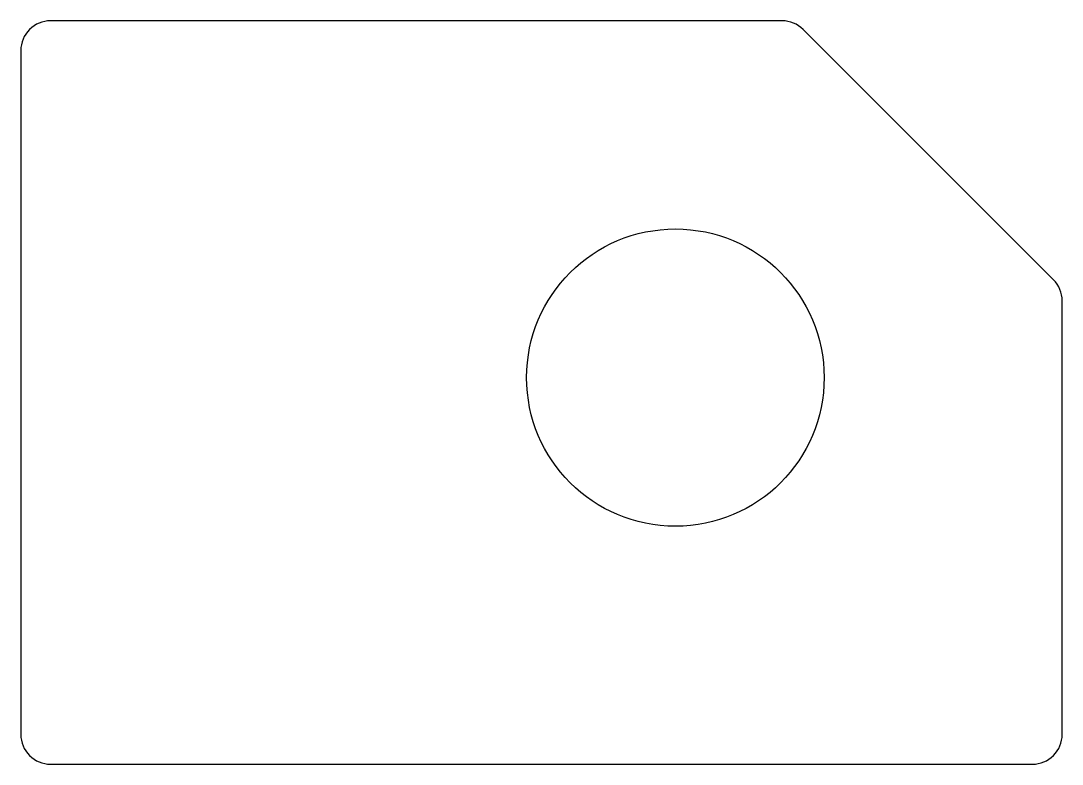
# Model space of a CAD drawing. Header units: millimetres. Extents: x 0 to 70, y 0 to 50.
import ezdxf

# ---------------------------------------------------------------- set-up
doc = ezdxf.new("R2010")
doc.units = ezdxf.units.MM
doc.layers.add('CUT', color=7, linetype='CONTINUOUS')
doc.layers.add('HOLE', color=7, linetype='CONTINUOUS')

msp = doc.modelspace()

# ---------------------------------------------------------------- linework, layer by layer
at = {"layer": 'CUT'}
msp.add_lwpolyline([(0, 2, 0.414214), (2, 0), (68, 0, 0.414214), (70, 2), (70, 31.171573, 0.198912), (69.414214, 32.585786), (52.585786, 49.414214, 0.198912), (51.171573, 50), (2, 50, 0.414214), (0, 48)], format="xyb", close=True, dxfattribs=at)
at = {"layer": 'HOLE'}
msp.add_lwpolyline([(34, 26, -1), (54, 26, -1)], format="xyb", close=True, dxfattribs=at)

doc.saveas('drawing.dxf')
